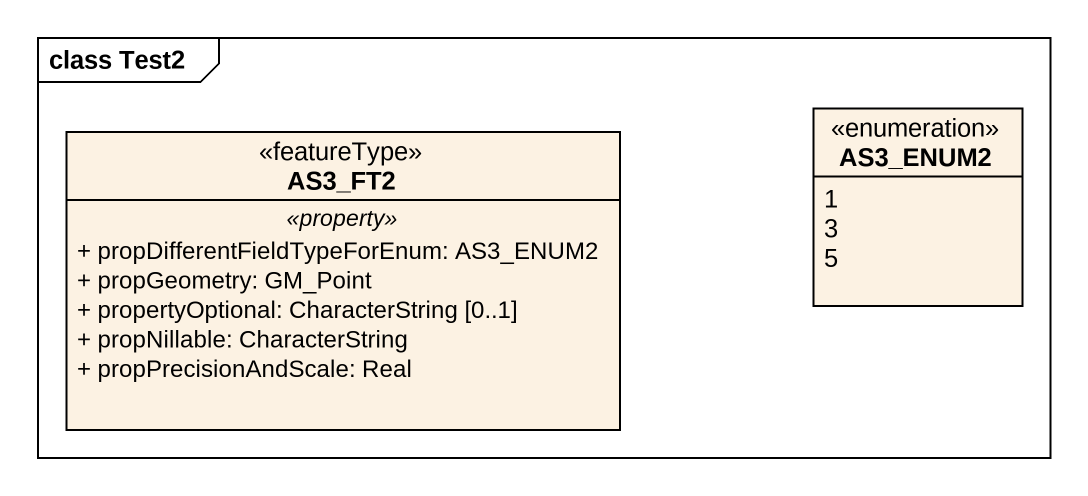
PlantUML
@startuml
mainframe class Test2
hide circle
hide empty members
skinparam classAttributeIconSize 0
class AS3_FT2 <<featureType>> {
  .. <<property>> ..
  + propDifferentFieldTypeForEnum: AS3_ENUM2
  + propGeometry: GM_Point
  + propertyOptional: CharacterString [0..1]
  + propNillable: CharacterString
  + propPrecisionAndScale: Real
}
enum AS3_ENUM2 {
  1
  3
  5
}
@enduml
